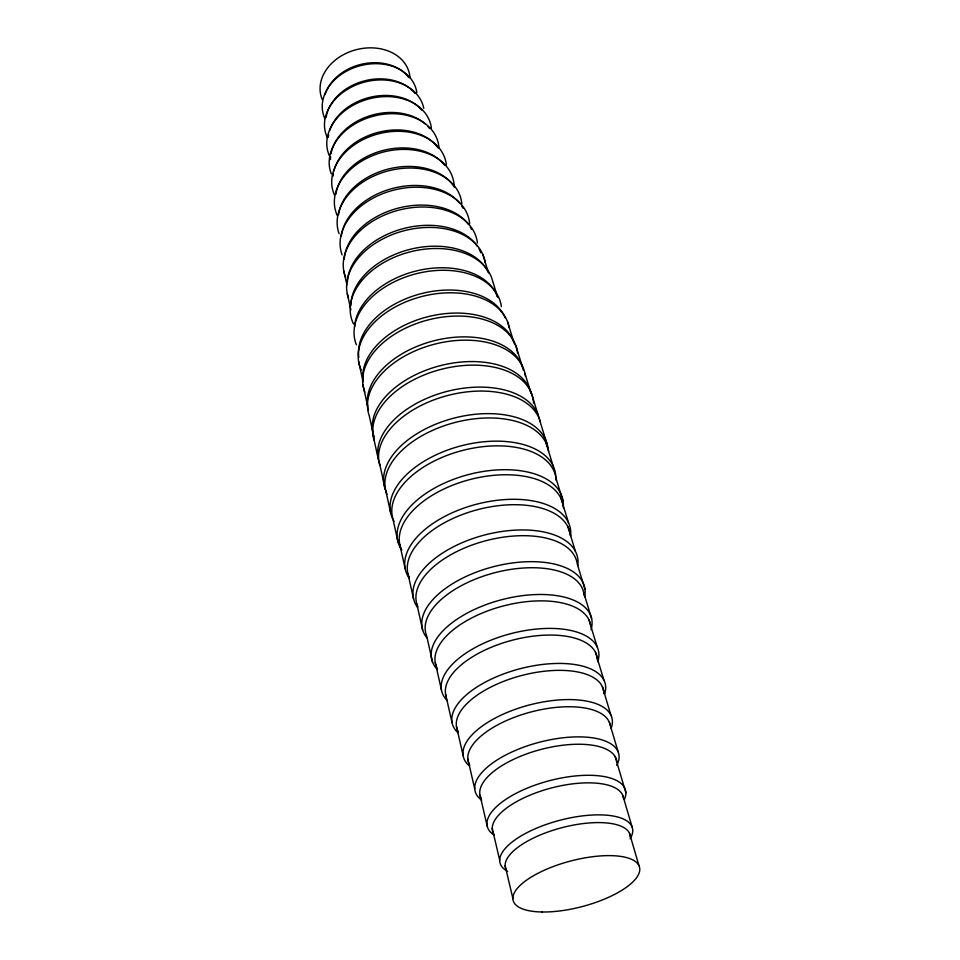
<?xml version="1.0" encoding="UTF-8"?>
<svg xmlns="http://www.w3.org/2000/svg" width="960" height="960" viewBox="0 0 960 960"><rect width="100%" height="100%" fill="white"/><g stroke="black" fill="none" stroke-linecap="round" stroke-linejoin="round"><path stroke-width="1.44" d="M531.3 392.904L537.936 414.42M547.476 445.536L540.672 423.48A83.148 49.248 -14.8 0 0 446.484 395.82A83.148 49.248 -14.8 0 0 380.328 466.932L385.296 489.456A84.084 48.816 -14.8 0 1 454.896 417.888A84.084 48.816 -14.8 0 1 547.908 448.428M525.06 373.812L531.084 393.348A81.648 49.62 -14.8 0 0 437.892 366.3A81.648 49.62 -14.8 0 0 373.92 436.932L369.192 415.548A80.748 49.98 -14.8 0 1 435.42 343.956A80.748 49.98 -14.8 0 1 525.48 376.392M546.084 443.112L553.08 465.828M515.868 345.708L522.156 366.132M563.172 501.672L556.02 478.404A84.132 47.46 -14.8 0 0 464.304 450.012A84.132 47.46 -14.8 0 0 392.844 518.616L398.112 542.4M507.564 321.828L513.684 341.748M561.132 498.696L568.5 522.684M497.508 296.868L492.528 280.632A73.056 48.828 -14.8 0 0 404.772 253.392A73.056 48.828 -14.8 0 0 353.556 324.036M567.852 526.644L575.412 551.328M482.856 254.484L488.508 272.988M584.952 589.2L577.224 563.904A82.752 42.936 -14.8 0 0 485.196 540.888A82.752 42.936 -14.8 0 0 417.768 606.6M583.692 592.524L591.624 618.6M588.996 619.944L597.144 646.86M595.512 652.38L603.864 680.112M602.376 686.664L610.932 715.236M609.396 722.46L618.168 751.896M615.144 756.576L625.872 792.72M622.944 795.9L632.172 827.232M629.508 833.316L638.976 865.704M505.152 865.812L512.916 898.668M492.216 828.3L499.692 860.16M480.036 795.288L487.2 826.116M467.796 758.868L474.72 788.82M456.456 726.468L463.128 755.52M445.656 694.536L452.076 722.724M435.264 662.616L441.456 690.012M432.612 662.328L426.636 635.772A81.54 41.004 -14.8 0 1 495.3 572.58A81.54 41.004 -14.8 0 1 584.124 595.368M343.74 270.78L346.932 284.952M347.316 293.904L350.892 309.864M416.88 604.188L422.664 630.024M407.988 573.888L413.604 599.04M399.78 544.476L405.216 568.944M358.596 361.452L363.108 381.804A78.072 49.476 -14.8 0 1 428.664 316.524A78.072 49.476 -14.8 0 1 514.62 344.568M362.952 384.888L367.572 405.768M385.656 490.188L390.78 513.348M373.272 436.308L378.12 458.292M325.032 94.548A46.02 35.64 -14.8 0 1 363.228 63.864A46.02 35.64 -14.8 0 1 408.708 77.52M322.224 99.516A45.6 35.676 -14.8 0 1 356.904 49.524A45.6 35.676 -14.8 0 1 410.04 77.856M326.16 117.312A48.54 37.14 -14.8 0 1 363.948 81A48.54 37.14 -14.8 0 1 414.996 93.432M324.888 118.668A48.096 37.176 -14.8 0 1 359.124 66.012A48.096 37.176 -14.8 0 1 416.844 92.628M328.26 137.412A51.108 38.604 -14.8 0 1 328.656 134.64M329.724 130.464A51.108 38.604 -14.8 0 1 371.4 96.984A51.108 38.604 -14.8 0 1 421.8 110.244M327.384 137.664A50.628 38.664 -14.8 0 1 362.112 82.776A50.628 38.664 -14.8 0 1 423.744 108.276M330.48 159.564A53.688 40.032 -14.8 0 1 330.6 156.708M330.984 153.816A53.688 40.032 -14.8 0 1 369.78 115.8A53.688 40.032 -14.8 0 1 425.22 123.912M427.992 126.624A53.688 40.032 -14.8 0 1 429.624 128.544M329.412 155.856A53.184 40.104 -14.8 0 1 368.568 99A53.184 40.104 -14.8 0 1 431.412 128.292M333.084 176.1A56.292 41.412 -14.8 0 1 333.408 173.532M333.936 170.952A56.292 41.412 -14.8 0 1 380.748 131.736A56.292 41.412 -14.8 0 1 437.94 147.816M331.308 173.868A55.752 41.484 -14.8 0 1 375.156 115.74A55.752 41.484 -14.8 0 1 438.984 148.008M335.868 194.28A58.896 42.72 -14.8 0 1 382.272 150.66A58.896 42.72 -14.8 0 1 444.528 165.072M334.464 195.048A58.332 42.816 -14.8 0 1 378.024 133.944A58.332 42.816 -14.8 0 1 446.412 165.18M338.58 214.668A61.5 43.956 -14.8 0 1 389.616 168.708A61.5 43.956 -14.8 0 1 454.356 187.152M337.38 215.736A60.9 44.076 -14.8 0 1 383.304 152.064A60.9 44.076 -14.8 0 1 454.152 185.316M341.34 236.376A64.08 45.108 -14.8 0 1 391.572 188.712A64.08 45.108 -14.8 0 1 459.924 203.52M461.58 205.8A64.08 45.108 -14.8 0 1 463.044 208.164M339.084 233.652A63.444 45.24 -14.8 0 1 389.712 170.496A63.444 45.24 -14.8 0 1 461.82 203.832M344.244 259.128A66.612 46.164 -14.8 0 1 396.624 208.548A66.612 46.164 -14.8 0 1 468.552 224.532M470.172 226.908A66.612 46.164 -14.8 0 1 471.552 229.368M342.12 254.88A65.94 46.32 -14.8 0 1 394.764 189.852A65.94 46.32 -14.8 0 1 469.644 223.668M347.412 282.06A69.096 47.1 -14.8 0 1 402.372 228.852A69.096 47.1 -14.8 0 1 477.48 246.468M479.016 248.952A69.096 47.1 -14.8 0 1 480.852 252.828M345.732 277.572A68.4 47.28 -14.8 0 1 398.52 210.192A68.4 47.28 -14.8 0 1 477.432 242.988M350.832 305.556A71.508 47.916 -14.8 0 1 410.448 249.24A71.508 47.916 -14.8 0 1 487.896 271.68M348.504 298.056A70.776 48.132 -14.8 0 1 404.412 230.652A70.776 48.132 -14.8 0 1 485.256 262.788M354.576 326.808A73.824 48.6 -14.8 0 1 420.132 270.072A73.824 48.6 -14.8 0 1 497.472 296.796M358.836 357.492A76.02 49.116 -14.8 0 1 419.628 294.072A76.02 49.116 -14.8 0 1 505.068 317.7M356.388 344.784A75.216 49.38 -14.8 0 1 415.344 273.96A75.216 49.38 -14.8 0 1 501.36 306.648M361.236 369.984A77.244 49.764 -14.8 0 1 418.8 297.336A77.244 49.764 -14.8 0 1 509.16 327.576M368.496 410.136A79.956 49.656 -14.8 0 1 433.848 340.8A79.956 49.656 -14.8 0 1 523.344 370.428M364.848 392.136A79.092 49.98 -14.8 0 1 428.304 319.872A79.092 49.98 -14.8 0 1 517.524 353.004M380.352 465.336A83.028 49.356 -14.8 0 1 445.008 391.944A83.028 49.356 -14.8 0 1 539.868 421.56M374.4 440.628A82.116 49.74 -14.8 0 1 443.94 368.64A82.116 49.74 -14.8 0 1 533.532 403.056M394.068 521.352A84.78 48.012 -14.8 0 1 461.724 445.68A84.78 48.012 -14.8 0 1 555.732 479.904M386.976 494.328A83.82 48.48 -14.8 0 1 454.356 422.652A83.82 48.48 -14.8 0 1 548.592 451.464M401.772 550.08A85.104 46.956 -14.8 0 1 466.98 474.972A85.104 46.956 -14.8 0 1 563.364 505.92M408.948 577.776A85.044 45.648 -14.8 0 1 477.06 504.096A85.044 45.648 -14.8 0 1 570.624 536.148M401.496 549.732A84.06 46.188 -14.8 0 1 470.52 479.4A84.06 46.188 -14.8 0 1 563.436 508.068M417.588 607.44A84.6 44.1 -14.8 0 1 484.668 534.984A84.6 44.1 -14.8 0 1 577.8 565.608M409.284 577.692A83.592 44.676 -14.8 0 1 477.948 509.568A83.592 44.676 -14.8 0 1 570.444 535.632M426.984 637.932A83.76 42.336 -14.8 0 1 493.296 566.736A83.76 42.336 -14.8 0 1 584.616 597M437.484 669.6A82.548 40.368 -14.8 0 1 502.032 599.616A82.548 40.368 -14.8 0 1 591.048 629.748M447.372 700.692A80.952 38.232 -14.8 0 1 511.02 633.6A80.952 38.232 -14.8 0 1 597.792 661.656M436.98 667.776A79.956 38.904 -14.8 0 1 502.332 606.216A79.956 38.904 -14.8 0 1 590.76 626.508M457.908 732.684A79.032 35.94 -14.8 0 1 519.648 668.844A79.032 35.94 -14.8 0 1 604.644 694.008M446.328 696.996A78.036 36.648 -14.8 0 1 514.728 639.588A78.036 36.648 -14.8 0 1 597.372 659.82M469.296 765.804A76.776 33.552 -14.8 0 1 529.092 705.048A76.776 33.552 -14.8 0 1 611.136 728.316M458.364 731.892A75.792 34.272 -14.8 0 1 521.568 675.528A75.792 34.272 -14.8 0 1 603.888 693.672M481.728 800.172A74.232 31.08 -14.8 0 1 540.048 742.068A74.232 31.08 -14.8 0 1 616.776 765.396M469.824 765.204A73.284 31.824 -14.8 0 1 527.592 712.908A73.284 31.824 -14.8 0 1 610.14 725.016M494.22 835.116A71.448 28.548 -14.8 0 1 547.152 781.308A71.448 28.548 -14.8 0 1 624.564 799.08M481.344 798.744A70.512 29.316 -14.8 0 1 540.312 749.616A70.512 29.316 -14.8 0 1 616.908 762.444M507.588 871.272A68.46 26.016 -14.8 0 1 559.356 820.404A68.46 26.016 -14.8 0 1 630.06 838.752M493.596 833.736A67.548 26.796 -14.8 0 1 550.14 788.304A67.548 26.796 -14.8 0 1 623.52 798.648M506.124 869.508A64.44 24.288 -14.8 0 1 561.972 827.664A64.44 24.288 -14.8 0 1 630.348 837.036M541.92 911.988A65.316 23.496 -14.8 0 0 639.696 870.588A65.316 23.496 -14.8 0 0 547.404 868.872A65.316 23.496 -14.8 0 0 541.92 911.988"/></g></svg>
